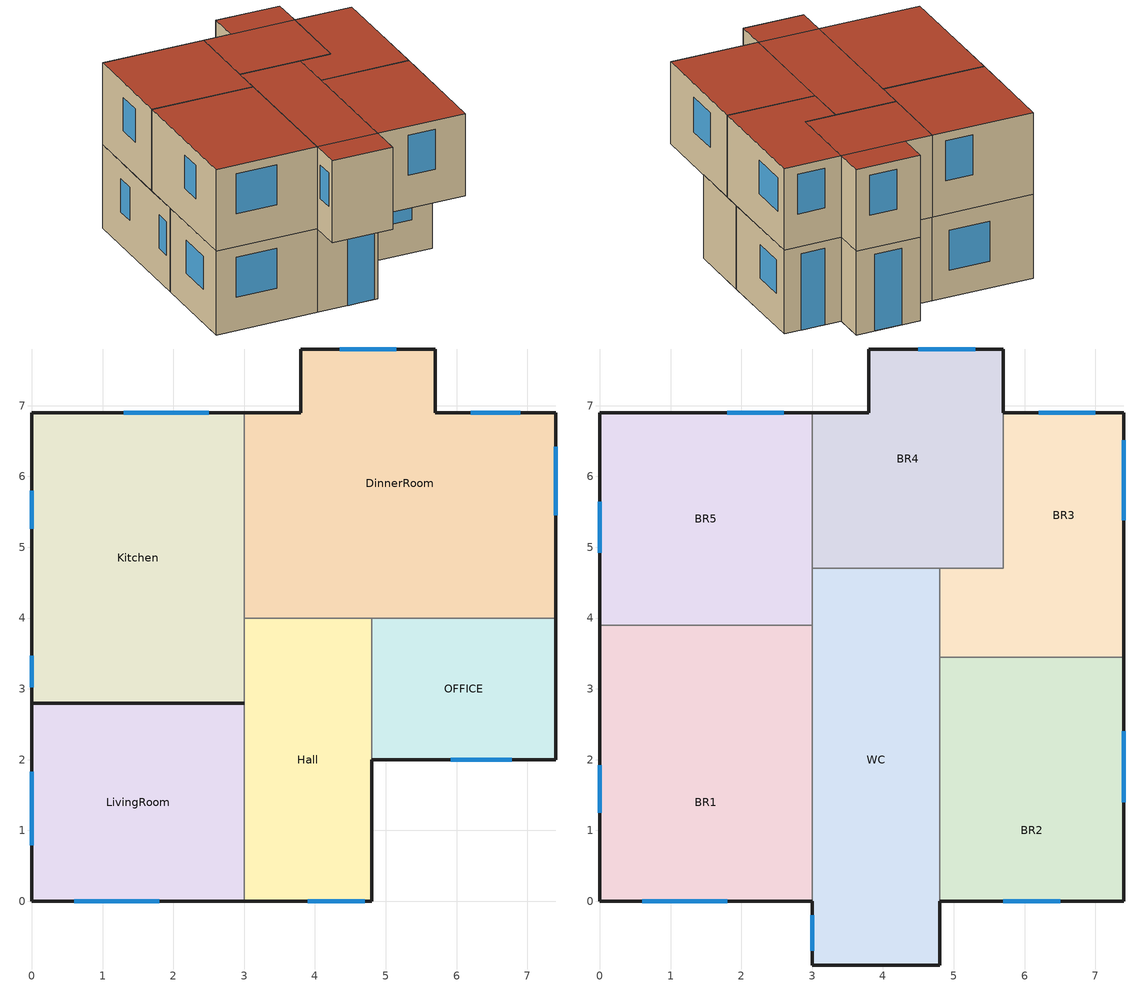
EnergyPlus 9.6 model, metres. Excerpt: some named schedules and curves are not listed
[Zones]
LivingRoom
 floor othersideconditionsmodel (Exterior Floor): 3,2.8 3,0 0,0 0,2.8 z0
 wall outside (Interior Wall): 3,2.8 0,2.8 0,0 z0:2.51
 wall outside (Exterior Wall): 0,0 3,0 z0:2.51
 wall to Hall (Interior Wall): 3,0 3,2.8 z0:2.51
 window (Exterior Window): 0.6,0 1.8,0 z1:2.2; 0,1.83 0,0.79 z1:2
Hall
 floor othersideconditionsmodel (Exterior Floor): 4.8,4 4.8,0 3,0 3,4 z0
 wall outside (Exterior Wall): 3,0 4.8,0 4.8,2 z0:2.51
 wall to DinnerRoom (Interior Wall): 4.8,4 3,4 z0:2.51
 wall to OFFICE (Interior Wall): 4.8,2 4.8,4 z0:2.51
 wall to Kitchen (Interior Wall): 3,4 3,2.8 z0:2.51
 window (Exterior Window): 3.9,0 4.7,0 z0:2.1
OFFICE
 floor othersideconditionsmodel (Exterior Floor): 7.4,4 7.4,2 4.8,2 4.8,4 z0
 wall outside (Exterior Wall): 4.8,2 7.4,2 7.4,4 z0:2.51
 wall to DinnerRoom (Interior Wall): 7.4,4 4.8,4 z0:2.51
 window (Exterior Window): 5.92,2 6.78,2 z1:2
Kitchen
 floor othersideconditionsmodel (Exterior Floor): 3,6.9 3,2.8 0,2.8 0,6.9 z0
 wall outside (Interior Wall): 0,2.8 3,2.8 z0:2.51
 wall outside (Exterior Wall): 3,6.9 0,6.9 0,2.8 z0:2.51
 wall to DinnerRoom (Interior Wall): 3,4 3,6.9 z0:2.51
 window (Exterior Window): 0,5.8 0,5.26 / 0,3.47 0,3.02 z1:2; 2.5,6.9 1.3,6.9 z0.8:2
DinnerRoom
 floor othersideconditionsmodel (Exterior Floor): 7.4,6.9 7.4,4 3,4 3,6.9 3.8,6.9 3.8,7.8 5.7,7.8 5.7,6.9 z0
 wall outside (Exterior Wall): 7.4,4 7.4,6.9 5.7,6.9 5.7,7.8 3.8,7.8 3.8,6.9 3,6.9 z0:2.51
 window (Exterior Window): 5.15,7.8 4.35,7.8 / 6.9,6.9 6.2,6.9 z0:2.3; 7.4,5.45 7.4,6.42 z1:2
BR4
 floor to DinnerRoom (Interior Floor): 5.7,7.8 5.7,4.7 3,4.7 3,6.9 3.8,6.9 3.8,7.8 z2.51
 wall outside (Exterior Wall): 5.7,6.9 5.7,7.8 3.8,7.8 3.8,6.9 3,6.9 z2.51:4.96
 wall to BR3 (Interior Wall): 4.8,4.7 5.7,4.7 5.7,6.9 z2.51:4.96
 wall to BR5 (Interior Wall): 3,6.9 3,4.7 z2.51:4.96
 wall to WC (Interior Wall): 3,4.7 4.8,4.7 z2.51:4.96
 window (Exterior Window): 5.3,7.8 4.5,7.8 z3.51:4.71
 roof outside (Exterior Roof): 3.8,7.8 3.8,6.9 5.7,6.9 5.7,7.8 z4.96; 3,6.9 3,4.7 5.7,4.7 5.7,6.9 z4.96
BR3
 floor to DinnerRoom (Interior Floor): 7.4,6.9 7.4,4 4.8,4 4.8,4.7 5.7,4.7 5.7,6.9 z2.51
 floor to OFFICE (Interior Floor): 7.4,4 7.4,3.45 4.8,3.45 4.8,4 z2.51
 wall outside (Exterior Wall): 7.4,3.45 7.4,6.9 5.7,6.9 z2.51:4.96
 wall to WC (Interior Wall): 4.8,4.7 4.8,3.45 z2.51:4.96
 wall to BR2 (Interior Wall): 4.8,3.45 7.4,3.45 z2.51:4.96
 window (Exterior Window): 7,6.9 6.2,6.9 z3.51:4.71; 7.4,5.38 7.4,6.51 z3.51:4.51
 roof outside (Exterior Roof): 5.7,6.9 5.7,4.7 4.8,4.7 4.8,3.45 7.4,3.45 7.4,6.9 z4.96
BR2
 floor outside (Exterior Floor 2): 7.4,2 7.4,0 4.8,0 4.8,2 z2.51
 floor to OFFICE (Interior Floor): 7.4,3.45 7.4,2 4.8,2 4.8,3.45 z2.51
 wall outside (Exterior Wall): 4.8,0 7.4,0 7.4,3.45 z2.51:4.96
 wall to WC (Interior Wall): 4.8,3.45 4.8,0 z2.51:4.96
 window (Exterior Window): 7.4,1.4 7.4,2.4 z3.51:4.55; 5.7,0 6.5,0 z3.51:4.71
 roof outside (Exterior Roof): 4.8,3.45 4.8,0 7.4,0 7.4,3.45 z4.96
WC
 floor outside (Interior Floor): 4.8,0 4.8,-0.9 3,-0.9 3,0 z2.51
 floor to DinnerRoom (Interior Floor): 4.8,4.7 4.8,4 3,4 3,4.7 z2.51
 floor to Hall (Interior Floor): 4.8,4 4.8,0 3,0 3,4 z2.51
 wall outside (Exterior Wall): 3,0 3,-0.9 4.8,-0.9 4.8,0 z2.51:4.96
 wall to BR1 (Interior Wall): 3,3.9 3,0 z2.51:4.96
 wall to BR5 (Interior Wall): 3,4.7 3,3.9 z2.51:4.96
 window (Exterior Window): 3,-0.2 3,-0.7 z3.51:4.51
 roof outside (Exterior Roof): 3,0 3,-0.9 4.8,-0.9 4.8,0 z4.96; 3,4.7 3,0 4.8,0 4.8,4.7 z4.96
BR1
 floor to LivingRoom (Interior Floor): 3,2.8 3,0 0,0 0,2.8 z2.51
 floor to Kitchen (Interior Floor): 3,3.9 3,2.8 0,2.8 0,3.9 z2.51
 wall outside (Exterior Wall): 0,3.9 0,0 3,0 z2.51:4.96
 wall to BR5 (Interior Wall): 3,3.9 0,3.9 z2.51:4.96
 window (Exterior Window): 0.6,0 1.8,0 z3.51:4.71; 0,1.92 0,1.25 z3.51:4.51
 roof outside (Exterior Roof): 0,3.9 0,0 3,0 3,3.9 z4.96
BR5
 floor to Kitchen (Interior Floor): 3,6.9 3,3.9 0,3.9 0,6.9 z2.51
 wall outside (Exterior Wall): 3,6.9 0,6.9 0,3.9 z2.51:4.96
 window (Exterior Window): 0,5.64 0,4.92 z3.51:4.51; 2.6,6.9 1.8,6.9 z3.51:4.71
 roof outside (Exterior Roof): 0,6.9 0,3.9 3,3.9 3,6.9 z4.96
[Building]
Untitled: North Axis=0; Terrain=City; Loads Convergence Tolerance Value=0.04; Temperature Convergence Tolerance Value=0.4; Solar Distribution=MinimalShadowing; Maximum Number of Warmup Days=25; Minimum Number of Warmup Days=7
[Site:Location]
CHICAGO_IL_USA TMY2-94846: Latitude=41.78; Longitude=-87.75; Time Zone=-6; Elevation=190
[SIZINGPERIOD:WEATHERFILEDAYS]
SummerSizing: Begin Month=6; Begin Day of Month=1; End Month=7; End Day of Month=31; Day of Week for Start Day=Sunday; Use Weather File Daylight Saving Period=Yes; Use Weather File Rain and Snow Indicators=Yes
[Site:GroundTemperature:Undisturbed:FiniteDifference]
TempSoil: 2.1, 1800, 1670, 30, 50, 0.4
[Site:GroundDomain:Slab]
Slab: 3, 1, 0.6, 2.1, 1800, 1670, 30, 50, Site:GroundTemperature:Undisturbed:FiniteDifference, TempSoil, 0.4, GroundCoupledSurfaceCondition, InGrade, Soil, No, Full, No, Hourly, 1.6, 6
[Material] Roughness=MediumRough
Name | Thickness | Conductivity | Density | Specific Heat | Thermal Absorptance | Solar Absorptance | Visible Absorptance
Soil | 0.3 | 2.1 | 1800 | 1670 | 0.9 | 0.7 | 0.7
Betun fieltro 3mm | 0.003 | 0.23 | 1100 | 1000 | 0.95 | 0.6 | 0.6
Bloques Tierra | 0.15 | 1.1 | 1885 | 1000 | 0.95 | 0.6 | 0.6
Bovedillas ceramicas 14cm | 0.14 | 0.443 | 1170 | 1000 | 0.95 | 0.6 | 0.6
Enlucido de yeso 1cm | 0.01 | 0.57 | 1150 | 1000 | 0.95 | 0.6 | 0.6
EPS 3.05cm | 0.0305 | 0.038 | 30 | 1000 | 0.95 | 0.6 | 0.6
EPS 3cm | 0.03 | 0.038 | 30 | 1000 | 0.95 | 0.6 | 0.6
EPS 5.12cm | 0.0512 | 0.038 | 30 | 1000 | 0.95 | 0.6 | 0.6
EPS 5.91cm | 0.0591 | 0.038 | 30 | 1000 | 0.95 | 0.6 | 0.6
Forjado aligerado | 0.25 | 1.02 | 1180 | 1000 | 0.95 | 0.6 | 0.6
Hormigon Armado 2cm | 0.02 | 2.3 | 2400 | 1000 | 0.95 | 0.6 | 0.6
Hormigon en masa | 0.02 | 1.65 | 2150 | 1000 | 0.95 | 0.6 | 0.6
Ladrillo Machon 7cm | 0.07 | 0.444 | 780 | 1000 | 0.95 | 0.6 | 0.6
LM metrico | 0.115 | 0.991 | 2170 | 1000 | 0.95 | 0.6 | 0.6
Mortero 1cm | 0.01 | 0.41 | 900 | 1000 | 0.95 | 0.6 | 0.6
Mortero de Cemento 2cm | 0.02 | 0.55 | 1125 | 1000 | 0.95 | 0.6 | 0.6
MW 7.08cm | 0.0708 | 0.041 | 40 | 1000 | 0.95 | 0.6 | 0.6
Pavimento ceramico 1cm | 0.02 | 1.3 | 2300 | 840 | 0.95 | 0.6 | 0.6
Tabique de LH sencilo | 0.04 | 0.445 | 1000 | 1000 | 0.95 | 0.6 | 0.6
[WindowMaterial:SimpleGlazingSystem]
Window A y B: UFactor=5.7; Solar Heat Gain Coefficient=0.86
[WindowMaterial:Shade] Infrared Hemispherical Emissivity=0.9; Infrared Transmittance=0; Thickness=0.002; Conductivity=0.1; Shade to Glass Distance=0.05; Top Opening Multiplier=0; Bottom Opening Multiplier=0; LeftSide Opening Multiplier=0; RightSide Opening Multiplier=0; Airflow Permeability=0
Name | Solar Transmittance | Solar Reflectance | Visible Transmittance | Visible Reflectance
MIN_A&B_South | 0.5854 | 0.2146 | 0.5854 | 0.2146
MIN_A&B_Others | 0.5528 | 0.2472 | 0.5528 | 0.2472
[Construction]
Exterior Floor: Bloques Tierra, Hormigon Armado 2cm, EPS 5.91cm, Mortero de Cemento 2cm, Pavimento ceramico 1cm
Interior Floor: Enlucido de yeso 1cm, Bovedillas ceramicas 14cm, EPS 3cm, Hormigon Armado 2cm, Pavimento ceramico 1cm
Exterior Wall: Mortero 1cm, LM metrico, EPS 3.05cm, Tabique de LH sencilo, Enlucido de yeso 1cm
Interior Wall: Enlucido de yeso 1cm, Ladrillo Machon 7cm, Enlucido de yeso 1cm
Exterior Window: Window A y B
Exterior Floor 2: Mortero 1cm, Bovedillas ceramicas 14cm, EPS 5.12cm, Hormigon Armado 2cm, Pavimento ceramico 1cm
Exterior Roof: Pavimento ceramico 1cm, Mortero 1cm, MW 7.08cm, Betun fieltro 3mm, Mortero 1cm, Hormigon en masa, Forjado aligerado, Enlucido de yeso 1cm
[Zone] Multiplier=1
LivingRoom; Hall; OFFICE; Kitchen; DinnerRoom; BR4; BR3; BR2; WC; BR1; BR5
[WindowShadingControl] Shading Type=ExteriorShade; Shading Control Type=OnIfScheduleAllows; Shading Control Is Scheduled=Yes; Glare Control Is Active=No; Type of Slat Angle Control for Blinds=FixedSlatAngle; Multiple Surface Control Type=Sequential
Name | Zone | Schedule | Shading Device Material | Fenestration Surface 1 | Fenestration Surface 2
SC BR4 | BR4 | Always Off | MIN_A&B_South | N_W_BR4
SC DR | DinnerRoom | Shading Availability Schedule | MIN_A&B_Others | O_W_DR
SC WC | WC | Shading Availability Schedule | MIN_A&B_Others | O_W_WC
SC LR1 | LivingRoom | Shading Availability Schedule | MIN_A&B_South | S_W1_LR
SC LR2 | LivingRoom | Shading Availability Schedule | MIN_A&B_Others | O_W2_LR
SC Office | OFFICE | Shading Availability Schedule | MIN_A&B_South | S_W_Office
SC Kitchen1 | Kitchen | Shading Availability Schedule | MIN_A&B_Others | O_W1_K | O_W2_K
SC Kitchen2 | Kitchen | Always Off | MIN_A&B_Others | N_W3_K
SC BR5_1 | BR5 | Shading Availability Schedule | MIN_A&B_Others | O_W1_BR5
SC BR5_2 | BR5 | Always Off | MIN_A&B_South | N_W2_BR5
SC BR3_1 | BR3 | Always Off | MIN_A&B_South | N_W1_BR3
SC BR3_2 | BR3 | Shading Availability Schedule | MIN_A&B_Others | O_W2_BR3
SC BR2_1 | BR2 | Shading Availability Schedule | MIN_A&B_Others | O_W1_BR2
SC BR2_2 | BR2 | Shading Availability Schedule | MIN_A&B_South | S_W2_BR2
SC BR1_1 | BR1 | Shading Availability Schedule | MIN_A&B_South | S_W1_BR1
SC BR1_2 | BR1 | Shading Availability Schedule | MIN_A&B_Others | O_W2_BR1
[SurfaceProperty:OtherSideConditionsModel]
GroundCoupledSurfaceCondition: Type of Modeling=GroundCoupledSurface
[DESIGNSPECIFICATION:OUTDOORAIR] Outdoor Air Method=Flow/Person; Outdoor Air Flow per Person=0.00944; Outdoor Air Flow per Zone Floor Area=0; Outdoor Air Flow per Zone=0; Outdoor Air Flow Air Changes per Hour=0; Outdoor Air Schedule=On 24/7
BR1 Design Specification Outdoor Air Object; OFFICE Design Specification Outdoor Air Object; BR2 Design Specification Outdoor Air Object; BR3 Design Specification Outdoor Air Object; BR4 Design Specification Outdoor Air Object; DinnerRoom Design Specification Outdoor Air Object; LivingRoom Design Specification Outdoor Air Object; BR5 Design Specification Outdoor Air Object
[DESIGNSPECIFICATION:ZONEAIRDISTRIBUTION] Zone Air Distribution Effectiveness in Cooling Mode=1; Zone Air Distribution Effectiveness in Heating Mode=1; Zone Secondary Recirculation Fraction=0; Minimum Zone Ventilation Efficiency=0
BR1 Design Specification Zone Air Distribution Object; OFFICE Design Specification Zone Air Distribution Object; BR2 Design Specification Zone Air Distribution Object; BR3 Design Specification Zone Air Distribution Object; BR4 Design Specification Zone Air Distribution Object; DinnerRoom Design Specification Zone Air Distribution Object; LivingRoom Design Specification Zone Air Distribution Object; BR5 Design Specification Zone Air Distribution Object
[SIZING:ZONE] Zone Cooling Design Supply Air Temperature Input Method=TemperatureDifference; Zone Cooling Design Supply Air Temperature=14; Zone Cooling Design Supply Air Temperature Difference=5; Zone Heating Design Supply Air Temperature Input Method=TemperatureDifference; Zone Heating Design Supply Air Temperature=50; Zone Heating Design Supply Air Temperature Difference=5; Zone Cooling Design Supply Air Humidity Ratio=0.009; Zone Heating Design Supply Air Humidity Ratio=0.004; Zone Heating Sizing Factor=1.25; Zone Cooling Sizing Factor=1.15; Cooling Design Air Flow Method=DesignDay; Cooling Design Air Flow Rate=0; Cooling Minimum Air Flow per Zone Floor Area=0.00076; Cooling Minimum Air Flow=0; Cooling Minimum Air Flow Fraction=0; Heating Design Air Flow Method=DesignDay; Heating Design Air Flow Rate=0; Heating Maximum Air Flow per Zone Floor Area=0.00203; Heating Maximum Air Flow=0.14158; Heating Maximum Air Flow Fraction=0.3; Account for Dedicated Outdoor Air System=Yes; Dedicated Outdoor Air System Control Strategy=NeutralSupplyAir; Dedicated Outdoor Air Low Setpoint Temperature for Design=autosize; Dedicated Outdoor Air High Setpoint Temperature for Design=autosize
Name | Design Specification Outdoor Air Object | Design Specification Zone Air Distribution Object
BR1 | BR1 Design Specification Outdoor Air Object | BR1 Design Specification Zone Air Distribution Object
OFFICE | OFFICE Design Specification Outdoor Air Object | OFFICE Design Specification Zone Air Distribution Object
BR2 | BR2 Design Specification Outdoor Air Object | BR2 Design Specification Zone Air Distribution Object
BR3 | BR3 Design Specification Outdoor Air Object | BR3 Design Specification Zone Air Distribution Object
BR4 | BR4 Design Specification Outdoor Air Object | BR4 Design Specification Zone Air Distribution Object
DinnerRoom | DinnerRoom Design Specification Outdoor Air Object | DinnerRoom Design Specification Zone Air Distribution Object
LivingRoom | LivingRoom Design Specification Outdoor Air Object | LivingRoom Design Specification Zone Air Distribution Object
BR5 | BR5 Design Specification Outdoor Air Object | BR5 Design Specification Zone Air Distribution Object
[ZONECONTROL:THERMOSTAT] Control Type Schedule=Control type schedule: Always 4; Temperature Difference Between Cutout And Setpoint=0
Name | Zone or ZoneList | Control 1
BR1 Thermostat | BR1 | BR1 Dual SP
OFFICE Thermostat | OFFICE | OFFICE Dual SP
BR2 Thermostat | BR2 | BR2 Dual SP
BR3 Thermostat | BR3 | BR3 Dual SP
BR4 Thermostat | BR4 | BR4 Dual SP
DinnerRoom Thermostat | DinnerRoom | DinnerRoom Dual SP
LivingRoom Thermostat | LivingRoom | LivingRoom Dual SP
BR5 Thermostat | BR5 | BR5 Dual SP
[ZONECONTROL:THERMOSTAT:OPERATIVETEMPERATURE] Radiative Fraction Input Mode=Scheduled; Radiative Fraction Schedule=TypOperativeTempControlSch; Adaptive Comfort Model Type=None
Name | Thermostat
 | BR1 Thermostat
 | OFFICE Thermostat
 | BR2 Thermostat
 | BR3 Thermostat
 | BR4 Thermostat
 | DinnerRoom Thermostat
 | LivingRoom Thermostat
 | BR5 Thermostat
[THERMOSTATSETPOINT:DUALSETPOINT]
Name | Heating Setpoint Temperature Schedule | Cooling Setpoint Temperature Schedule
LivingRoom Dual SP | AHST_Sch_LivingRoom_People | ACST_Sch_LivingRoom_People
OFFICE Dual SP | AHST_Sch_OFFICE_People | ACST_Sch_OFFICE_People
BR5 Dual SP | AHST_Sch_BR5_People | ACST_Sch_BR5_People
DinnerRoom Dual SP | AHST_Sch_DinnerRoom_People | ACST_Sch_DinnerRoom_People
BR4 Dual SP | AHST_Sch_BR4_People | ACST_Sch_BR4_People
BR3 Dual SP | AHST_Sch_BR3_People | ACST_Sch_BR3_People
BR2 Dual SP | AHST_Sch_BR2_People | ACST_Sch_BR2_People
BR1 Dual SP | AHST_Sch_BR1_People | ACST_Sch_BR1_People
[ZoneHVAC:IdealLoadsAirSystem] Availability Schedule=Always On; Maximum Heating Supply Air Temperature=26.5; Minimum Cooling Supply Air Temperature=19.5; Maximum Heating Supply Air Humidity Ratio=0.0156; Minimum Cooling Supply Air Humidity Ratio=0.0077; Heating Limit=NoLimit; Cooling Limit=NoLimit; Heating Availability Schedule=On; Cooling Availability Schedule=On; Dehumidification Control Type=ConstantSensibleHeatRatio; Cooling Sensible Heat Ratio=0.7; Humidification Control Type=None; Demand Controlled Ventilation Type=None; Outdoor Air Economizer Type=NoEconomizer; Heat Recovery Type=None; Sensible Heat Recovery Effectiveness=0.7; Latent Heat Recovery Effectiveness=0.65
LivingRoom Ideal Loads Air System; Hall Ideal Loads Air System; OFFICE Ideal Loads Air System; Kitchen Ideal Loads Air System; DinnerRoom Ideal Loads Air System; BR1 Ideal Loads Air System; BR2 Ideal Loads Air System; BR3 Ideal Loads Air System; BR4 Ideal Loads Air System; BR5 Ideal Loads Air System; WC Ideal Loads Air System
[ZONEHVAC:TERMINALUNIT:VARIABLEREFRIGERANTFLOW] Terminal Unit Availability Schedule=On 24/7; Cooling Supply Air Flow Rate=autosize; No Cooling Supply Air Flow Rate=autosize; Heating Supply Air Flow Rate=autosize; No Heating Supply Air Flow Rate=autosize; Cooling Outdoor Air Flow Rate=0; Heating Outdoor Air Flow Rate=0; No Load Outdoor Air Flow Rate=0; Supply Air Fan Operating Mode Schedule=On 24/7; Supply Air Fan Placement=DrawThrough; Zone Terminal Unit On Parasitic Electric Energy Use=30; Zone Terminal Unit Off Parasitic Electric Energy Use=20; Maximum Supply Air Temperature from Supplemental Heater=autosize; Maximum Outdoor DryBulb Temperature for Supplemental Heater Operation=21
Name | Supply Air Fan Object | Cooling Coil Object | Heating Coil Object
BR1 VRF Indoor Unit | BR1 VRF Indoor Unit Supply Fan | BR1 VRF Indoor Unit DX Cooling Coil | BR1 VRF Indoor Unit DX Heating Coil
OFFICE VRF Indoor Unit | OFFICE VRF Indoor Unit Supply Fan | OFFICE VRF Indoor Unit DX Cooling Coil | OFFICE VRF Indoor Unit DX Heating Coil
BR2 VRF Indoor Unit | BR2 VRF Indoor Unit Supply Fan | BR2 VRF Indoor Unit DX Cooling Coil | BR2 VRF Indoor Unit DX Heating Coil
BR3 VRF Indoor Unit | BR3 VRF Indoor Unit Supply Fan | BR3 VRF Indoor Unit DX Cooling Coil | BR3 VRF Indoor Unit DX Heating Coil
BR4 VRF Indoor Unit | BR4 VRF Indoor Unit Supply Fan | BR4 VRF Indoor Unit DX Cooling Coil | BR4 VRF Indoor Unit DX Heating Coil
DinnerRoom VRF Indoor Unit | DinnerRoom VRF Indoor Unit Supply Fan | DinnerRoom VRF Indoor Unit DX Cooling Coil | DinnerRoom VRF Indoor Unit DX Heating Coil
LivingRoom VRF Indoor Unit | LivingRoom VRF Indoor Unit Supply Fan | LivingRoom VRF Indoor Unit DX Cooling Coil | LivingRoom VRF Indoor Unit DX Heating Coil
BR5 VRF Indoor Unit | BR5 VRF Indoor Unit Supply Fan | BR5 VRF Indoor Unit DX Cooling Coil | BR5 VRF Indoor Unit DX Heating Coil
[Zone equipment]
BR1: BR1 VRF Indoor Unit
OFFICE: OFFICE VRF Indoor Unit
BR2: BR2 VRF Indoor Unit
BR3: BR3 VRF Indoor Unit
BR4: BR4 VRF Indoor Unit
DinnerRoom: DinnerRoom VRF Indoor Unit
LivingRoom: LivingRoom VRF Indoor Unit
BR5: BR5 VRF Indoor Unit
[FAN:CONSTANTVOLUME] Availability Schedule=On 24/7; Fan Total Efficiency=0.7; Pressure Rise=100; Maximum Flow Rate=autosize; Motor Efficiency=0.9; Motor In Airstream Fraction=1; EndUse Subcategory=General
BR1 VRF Indoor Unit Supply Fan; OFFICE VRF Indoor Unit Supply Fan; BR2 VRF Indoor Unit Supply Fan; BR3 VRF Indoor Unit Supply Fan; BR4 VRF Indoor Unit Supply Fan; DinnerRoom VRF Indoor Unit Supply Fan; LivingRoom VRF Indoor Unit Supply Fan; BR5 VRF Indoor Unit Supply Fan
[COIL:COOLING:DX:VARIABLEREFRIGERANTFLOW] Availability Schedule=On 24/7; Gross Rated Total Cooling Capacity=autosize; Gross Rated Sensible Heat Ratio=autosize; Rated Air Flow Rate=autosize; Cooling Capacity Ratio Modifier Function of Temperature Curve=VRFTUCoolCapFT; Cooling Capacity Modifier Curve Function of Flow Fraction=VRFACCoolCapFFF
BR1 VRF Indoor Unit DX Cooling Coil; OFFICE VRF Indoor Unit DX Cooling Coil; BR2 VRF Indoor Unit DX Cooling Coil; BR3 VRF Indoor Unit DX Cooling Coil; BR4 VRF Indoor Unit DX Cooling Coil; DinnerRoom VRF Indoor Unit DX Cooling Coil; LivingRoom VRF Indoor Unit DX Cooling Coil; BR5 VRF Indoor Unit DX Cooling Coil
[COIL:HEATING:DX:VARIABLEREFRIGERANTFLOW] Availability Schedule=On 24/7; Gross Rated Heating Capacity=autosize; Rated Air Flow Rate=autosize; Heating Capacity Ratio Modifier Function of Temperature Curve=VRFTUHeatCapFT; Heating Capacity Modifier Function of Flow Fraction Curve=VRFACCoolCapFFF
BR1 VRF Indoor Unit DX Heating Coil; OFFICE VRF Indoor Unit DX Heating Coil; BR2 VRF Indoor Unit DX Heating Coil; BR3 VRF Indoor Unit DX Heating Coil; BR4 VRF Indoor Unit DX Heating Coil; DinnerRoom VRF Indoor Unit DX Heating Coil; LivingRoom VRF Indoor Unit DX Heating Coil; BR5 VRF Indoor Unit DX Heating Coil
[AIRCONDITIONER:VARIABLEREFRIGERANTFLOW] Availability Schedule=On 24/7; Gross Rated Total Cooling Capacity=autosize; Gross Rated Cooling COP=2; Minimum Condenser Inlet Node Temperature in Cooling Mode=-20; Maximum Condenser Inlet Node Temperature in Cooling Mode=80; Cooling Capacity Ratio Modifier Function of Low Temperature Curve=VRFCoolCapFT; Cooling Capacity Ratio Boundary Curve=VRFCoolCapFTBoundary; Cooling Capacity Ratio Modifier Function of High Temperature Curve=VRFCoolCapFTHi; Cooling Energy Input Ratio Modifier Function of Low Temperature Curve=VRFCoolEIRFT; Cooling Energy Input Ratio Boundary Curve=VRFCoolEIRFTBoundary; Cooling Energy Input Ratio Modifier Function of High Temperature Curve=VRFCoolEIRFTHi; Cooling Energy Input Ratio Modifier Function of Low PartLoad Ratio Curve=CoolingEIRLowPLR; Cooling Energy Input Ratio Modifier Function of High PartLoad Ratio Curve=CoolingEIRHiPLR; Cooling Combination Ratio Correction Factor Curve=CoolingCombRatio; Cooling PartLoad Fraction Correlation Curve=VRFCPLFFPLR; Gross Rated Heating Capacity=autosize; Rated Heating Capacity Sizing Ratio=1; Gross Rated Heating COP=2.1; Minimum Condenser Inlet Node Temperature in Heating Mode=-20; Maximum Condenser Inlet Node Temperature in Heating Mode=80; Heating Capacity Ratio Modifier Function of Low Temperature Curve=VRFHeatCapFT; Heating Capacity Ratio Boundary Curve=VRFHeatCapFTBoundary; Heating Capacity Ratio Modifier Function of High Temperature Curve=VRFHeatCapFTHi; Heating Energy Input Ratio Modifier Function of Low Temperature Curve=VRFHeatEIRFT; Heating Energy Input Ratio Boundary Curve=VRFHeatEIRFTBoundary; Heating Energy Input Ratio Modifier Function of High Temperature Curve=VRFHeatEIRFTHi; Heating Performance Curve Outdoor Temperature Type=WetBulbTemperature; Heating Energy Input Ratio Modifier Function of Low PartLoad Ratio Curve=HeatingEIRLowPLR; Heating Energy Input Ratio Modifier Function of High PartLoad Ratio Curve=HeatingEIRHiPLR; Heating Combination Ratio Correction Factor Curve=HeatingCombRatio; Heating PartLoad Fraction Correlation Curve=VRFCPLFFPLR; Minimum Heat Pump PartLoad Ratio=0.2; Master Thermostat Priority Control Type=LoadPriority; Heat Pump Waste Heat Recovery=Yes; Equivalent Piping Length used for Piping Correction Factor in Cooling Mode=50; Vertical Height used for Piping Correction Factor=15; Piping Correction Factor for Length in Cooling Mode Curve=CoolingLengthCorrectionFactor; Piping Correction Factor for Height in Cooling Mode Coefficient=0; Equivalent Piping Length used for Piping Correction Factor in Heating Mode=50; Piping Correction Factor for Length in Heating Mode Curve=VRF Piping Correction Factor for Length in Heating Mode; Piping Correction Factor for Height in Heating Mode Coefficient=0; Crankcase Heater Power per Compressor=15; Number of Compressors=2; Ratio of Compressor Size to Total Compressor Capacity=0.5; Maximum Outdoor DryBulb Temperature for Crankcase Heater=5; Defrost Strategy=Resistive; Defrost Control=Timed; Defrost Time Period Fraction=0; Resistive Defrost Heater Capacity=autosize; Maximum Outdoor Drybulb Temperature for Defrost Operation=5; Condenser Type=AirCooled; Water Condenser Volume Flow Rate=autosize; Evaporative Condenser Effectiveness=0.9; Evaporative Condenser Air Flow Rate=autosize; Evaporative Condenser Pump Rated Power Consumption=autosize; Basin Heater Capacity=0; Basin Heater Setpoint Temperature=2; Basin Heater Operating Schedule=On 24/7; Fuel Type=Electricity; Minimum Condenser Inlet Node Temperature in Heat Recovery Mode=-5.99; Maximum Condenser Inlet Node Temperature in Heat Recovery Mode=80; Heat Recovery Cooling Capacity Modifier Curve=VRF Heat Recovery Cooling Capacity Modifier; Initial Heat Recovery Cooling Capacity Fraction=0.5; Heat Recovery Cooling Capacity Time Constant=0.15; Heat Recovery Cooling Energy Modifier Curve=VRF Heat Recovery Cooling Energy Modifier; Initial Heat Recovery Cooling Energy Fraction=1; Heat Recovery Cooling Energy Time Constant=0; Heat Recovery Heating Capacity Modifier Curve=VRF Heat Recovery Heating Capacity Modifier; Initial Heat Recovery Heating Capacity Fraction=1; Heat Recovery Heating Capacity Time Constant=0.15; Heat Recovery Heating Energy Modifier Curve=VRF Heat Recovery Heating Energy Modifier; Initial Heat Recovery Heating Energy Fraction=1; Heat Recovery Heating Energy Time Constant=0
Name | Heat Pump | Zone Terminal Unit List
 | VRF Outdoor Unit_BR1 | VRF Outdoor Unit_BR1 Zone List
 | VRF Outdoor Unit_OFFICE | VRF Outdoor Unit_OFFICE Zone List
 | VRF Outdoor Unit_BR2 | VRF Outdoor Unit_BR2 Zone List
 | VRF Outdoor Unit_BR3 | VRF Outdoor Unit_BR3 Zone List
 | VRF Outdoor Unit_BR4 | VRF Outdoor Unit_BR4 Zone List
 | VRF Outdoor Unit_DinnerRoom | VRF Outdoor Unit_DinnerRoom Zone List
 | VRF Outdoor Unit_LivingRoom | VRF Outdoor Unit_LivingRoom Zone List
 | VRF Outdoor Unit_BR5 | VRF Outdoor Unit_BR5 Zone List
[ZONETERMINALUNITLIST]
Name | Zone Terminal Unit Name 1
VRF Outdoor Unit_BR1 Zone List | BR1 VRF Indoor Unit
VRF Outdoor Unit_OFFICE Zone List | OFFICE VRF Indoor Unit
VRF Outdoor Unit_BR2 Zone List | BR2 VRF Indoor Unit
VRF Outdoor Unit_BR3 Zone List | BR3 VRF Indoor Unit
VRF Outdoor Unit_BR4 Zone List | BR4 VRF Indoor Unit
VRF Outdoor Unit_DinnerRoom Zone List | DinnerRoom VRF Indoor Unit
VRF Outdoor Unit_LivingRoom Zone List | LivingRoom VRF Indoor Unit
VRF Outdoor Unit_BR5 Zone List | BR5 VRF Indoor Unit
[ENERGYMANAGEMENTSYSTEM:SENSOR]
Name | OutputVariable or OutputMeter Index Key | OutputVariable or OutputMeter
RMOT | LivingRoom People | Zone Thermal Comfort CEN 15251 Adaptive Model Running Average Outdoor Air Temperature
PMOT | LivingRoom People | Zone Thermal Comfort ASHRAE 55 Adaptive Model Running Average Outdoor Air Temperature
Occ_count_LivingRoom_People | LivingRoom People | People Occupant Count
Occ_count_OFFICE_People | OFFICE People | People Occupant Count
Occ_count_BR5_People | BR5 People | People Occupant Count
Occ_count_DinnerRoom_People | DinnerRoom People | People Occupant Count
Occ_count_BR4_People | BR4 People | People Occupant Count
Occ_count_BR3_People | BR3 People | People Occupant Count
Occ_count_BR2_People | BR2 People | People Occupant Count
Occ_count_BR1_People | BR1 People | People Occupant Count
LivingRoom_People_OpT | LivingRoom | Zone Operative Temperature
LivingRoom_People_WindSpeed | LivingRoom | Zone Outdoor Air Wind Speed
LivingRoom_People_OutT | LivingRoom | Zone Outdoor Air Drybulb Temperature
OFFICE_People_OpT | OFFICE | Zone Operative Temperature
OFFICE_People_WindSpeed | OFFICE | Zone Outdoor Air Wind Speed
OFFICE_People_OutT | OFFICE | Zone Outdoor Air Drybulb Temperature
BR5_People_OpT | BR5 | Zone Operative Temperature
BR5_People_WindSpeed | BR5 | Zone Outdoor Air Wind Speed
BR5_People_OutT | BR5 | Zone Outdoor Air Drybulb Temperature
DinnerRoom_People_OpT | DinnerRoom | Zone Operative Temperature
DinnerRoom_People_WindSpeed | DinnerRoom | Zone Outdoor Air Wind Speed
DinnerRoom_People_OutT | DinnerRoom | Zone Outdoor Air Drybulb Temperature
BR4_People_OpT | BR4 | Zone Operative Temperature
BR4_People_WindSpeed | BR4 | Zone Outdoor Air Wind Speed
BR4_People_OutT | BR4 | Zone Outdoor Air Drybulb Temperature
BR3_People_OpT | BR3 | Zone Operative Temperature
BR3_People_WindSpeed | BR3 | Zone Outdoor Air Wind Speed
BR3_People_OutT | BR3 | Zone Outdoor Air Drybulb Temperature
BR2_People_OpT | BR2 | Zone Operative Temperature
BR2_People_WindSpeed | BR2 | Zone Outdoor Air Wind Speed
BR2_People_OutT | BR2 | Zone Outdoor Air Drybulb Temperature
BR1_People_OpT | BR1 | Zone Operative Temperature
BR1_People_WindSpeed | BR1 | Zone Outdoor Air Wind Speed
BR1_People_OutT | BR1 | Zone Outdoor Air Drybulb Temperature
OutT | Environment | Site Outdoor Air Drybulb Temperature
LivingRoom_People_CoolCoil | LivingRoom VRF Indoor Unit DX Cooling Coil | Cooling Coil Total Cooling Rate
LivingRoom_People_HeatCoil | LivingRoom VRF Indoor Unit DX Heating Coil | Heating Coil Heating Rate
OFFICE_People_CoolCoil | OFFICE VRF Indoor Unit DX Cooling Coil | Cooling Coil Total Cooling Rate
OFFICE_People_HeatCoil | OFFICE VRF Indoor Unit DX Heating Coil | Heating Coil Heating Rate
BR5_People_CoolCoil | BR5 VRF Indoor Unit DX Cooling Coil | Cooling Coil Total Cooling Rate
BR5_People_HeatCoil | BR5 VRF Indoor Unit DX Heating Coil | Heating Coil Heating Rate
DinnerRoom_People_CoolCoil | DinnerRoom VRF Indoor Unit DX Cooling Coil | Cooling Coil Total Cooling Rate
DinnerRoom_People_HeatCoil | DinnerRoom VRF Indoor Unit DX Heating Coil | Heating Coil Heating Rate
BR4_People_CoolCoil | BR4 VRF Indoor Unit DX Cooling Coil | Cooling Coil Total Cooling Rate
BR4_People_HeatCoil | BR4 VRF Indoor Unit DX Heating Coil | Heating Coil Heating Rate
BR3_People_CoolCoil | BR3 VRF Indoor Unit DX Cooling Coil | Cooling Coil Total Cooling Rate
BR3_People_HeatCoil | BR3 VRF Indoor Unit DX Heating Coil | Heating Coil Heating Rate
BR2_People_CoolCoil | BR2 VRF Indoor Unit DX Cooling Coil | Cooling Coil Total Cooling Rate
BR2_People_HeatCoil | BR2 VRF Indoor Unit DX Heating Coil | Heating Coil Heating Rate
BR1_People_CoolCoil | BR1 VRF Indoor Unit DX Cooling Coil | Cooling Coil Total Cooling Rate
BR1_People_HeatCoil | BR1 VRF Indoor Unit DX Heating Coil | Heating Coil Heating Rate
[ENERGYMANAGEMENTSYSTEM:ACTUATOR] Actuated Component Type=Schedule:Compact; Actuated Component Control Type=Schedule Value
Name | Actuated Component Unique
AHST_Act_LivingRoom_People | AHST_Sch_LivingRoom_People
ACST_Act_LivingRoom_People | ACST_Sch_LivingRoom_People
AHST_Act_OFFICE_People | AHST_Sch_OFFICE_People
ACST_Act_OFFICE_People | ACST_Sch_OFFICE_People
AHST_Act_BR5_People | AHST_Sch_BR5_People
ACST_Act_BR5_People | ACST_Sch_BR5_People
AHST_Act_DinnerRoom_People | AHST_Sch_DinnerRoom_People
ACST_Act_DinnerRoom_People | ACST_Sch_DinnerRoom_People
AHST_Act_BR4_People | AHST_Sch_BR4_People
ACST_Act_BR4_People | ACST_Sch_BR4_People
AHST_Act_BR3_People | AHST_Sch_BR3_People
ACST_Act_BR3_People | ACST_Sch_BR3_People
AHST_Act_BR2_People | AHST_Sch_BR2_People
ACST_Act_BR2_People | ACST_Sch_BR2_People
AHST_Act_BR1_People | AHST_Sch_BR1_People
ACST_Act_BR1_People | ACST_Sch_BR1_People
[ENERGYMANAGEMENTSYSTEM:PROGRAMCALLINGMANAGER]
SetComfTemp: BeginTimestepBeforePredictor; SetComfTemp
CountHours_LivingRoom_People: BeginTimestepBeforePredictor; CountHours_LivingRoom_People
CountHours_OFFICE_People: BeginTimestepBeforePredictor; CountHours_OFFICE_People
CountHours_BR5_People: BeginTimestepBeforePredictor; CountHours_BR5_People
CountHours_DinnerRoom_People: BeginTimestepBeforePredictor; CountHours_DinnerRoom_People
CountHours_BR4_People: BeginTimestepBeforePredictor; CountHours_BR4_People
CountHours_BR3_People: BeginTimestepBeforePredictor; CountHours_BR3_People
CountHours_BR2_People: BeginTimestepBeforePredictor; CountHours_BR2_People
CountHours_BR1_People: BeginTimestepBeforePredictor; CountHours_BR1_People
SetAppLimits: BeginTimestepBeforePredictor; SetAppLimits
ApplyCAT: BeginTimestepBeforePredictor; ApplyCAT
SetAST: BeginTimestepBeforePredictor; SetAST
SetASTnoTol: BeginTimestepBeforePredictor; SetASTnoTol
CountHoursNoApp_LivingRoom_People: BeginTimestepBeforePredictor; CountHoursNoApp_LivingRoom_People
SetGeoVarLivingRoom_People: BeginTimestepBeforePredictor; SetGeoVarLivingRoom_People
CountHoursNoApp_OFFICE_People: BeginTimestepBeforePredictor; CountHoursNoApp_OFFICE_People
SetGeoVarOFFICE_People: BeginTimestepBeforePredictor; SetGeoVarOFFICE_People
CountHoursNoApp_BR5_People: BeginTimestepBeforePredictor; CountHoursNoApp_BR5_People
SetGeoVarBR5_People: BeginTimestepBeforePredictor; SetGeoVarBR5_People
CountHoursNoApp_DinnerRoom_People: BeginTimestepBeforePredictor; CountHoursNoApp_DinnerRoom_People
SetGeoVarDinnerRoom_People: BeginTimestepBeforePredictor; SetGeoVarDinnerRoom_People
CountHoursNoApp_BR4_People: BeginTimestepBeforePredictor; CountHoursNoApp_BR4_People
SetGeoVarBR4_People: BeginTimestepBeforePredictor; SetGeoVarBR4_People
CountHoursNoApp_BR3_People: BeginTimestepBeforePredictor; CountHoursNoApp_BR3_People
SetGeoVarBR3_People: BeginTimestepBeforePredictor; SetGeoVarBR3_People
CountHoursNoApp_BR2_People: BeginTimestepBeforePredictor; CountHoursNoApp_BR2_People
SetGeoVarBR2_People: BeginTimestepBeforePredictor; SetGeoVarBR2_People
CountHoursNoApp_BR1_People: BeginTimestepBeforePredictor; CountHoursNoApp_BR1_People
SetGeoVarBR1_People: BeginTimestepBeforePredictor; SetGeoVarBR1_People
SetInputData: BeginTimestepBeforePredictor; SetInputData
SetVOFinputData: BeginTimestepBeforePredictor; SetVOFinputData
SetVST: BeginTimestepBeforePredictor; SetVST
ApplyAST_LivingRoom_People: BeginTimestepBeforePredictor; ApplyAST_LivingRoom_People
ApplyAST_OFFICE_People: BeginTimestepBeforePredictor; ApplyAST_OFFICE_People
ApplyAST_BR5_People: BeginTimestepBeforePredictor; ApplyAST_BR5_People
ApplyAST_DinnerRoom_People: BeginTimestepBeforePredictor; ApplyAST_DinnerRoom_People
ApplyAST_BR4_People: BeginTimestepBeforePredictor; ApplyAST_BR4_People
ApplyAST_BR3_People: BeginTimestepBeforePredictor; ApplyAST_BR3_People
ApplyAST_BR2_People: BeginTimestepBeforePredictor; ApplyAST_BR2_People
ApplyAST_BR1_People: BeginTimestepBeforePredictor; ApplyAST_BR1_People
[ENERGYMANAGEMENTSYSTEM:PROGRAM]
SetComfTemp: if ComfStand == 99; set ComfTemp = PMOT*0+0; elseif ComfStand == 1; set ComfTemp = RMOT*0.33+18.8; elseif ComfStand == 2; set ComfTemp = PMOT*0.31+17.8; elseif ComfStand == 3; set ComfTemp = PMOT*0.48+14.4; elseif ComfStand == 4; set ComfTemp = 0; elseif ComfStand == 5; set ComfTemp = 0; elseif ComfStand == 6; set ComfTemp = 0; elseif ComfStand == 7; set ComfTemp = PMOT*0.54+12.83; elseif ComfStand == 8; set ComfTemp = PMOT*0.28+17.87; elseif ComfStand == 9; set ComfTemp = PMOT*0.39+18.42; elseif ComfStand == 10; set ComfTemp = PMOT*0.42+17.6; elseif ComfStand == 11; set ComfTemp = PMOT*0.75+5.37; elseif ComfStand == 12; set ComfTemp = PMOT*0.25+19.7; elseif ComfStand == 13; set ComfTemp = PMOT*0.26+15.9; elseif ComfStand == 14; set ComfTemp = PMOT*0.26+16.75; elseif ComfStand == 15; set ComfTemp = PMOT*0.56+12.74; elseif ComfStand == 16; set ComfTemp = PMOT*0.09+22.32; elseif ComfStand == 17; if (DayOfYear <= 121) || (DayOfYear > 295); set ComfTemp = PMOT*0.48+13.9; else; set ComfTemp = PMOT*0.59+9.6; endif; elseif ComfStand == 18; if (DayOfYear <= 121) || (DayOfYear > 295); set ComfTemp = PMOT*0.84+5.3; else; set ComfTemp = PMOT*0.96-3.6; endif; elseif ComfStand == 19; if (DayOfYear <= 121) || (DayOfYear > 295); set ComfTemp = PMOT*0.27+17.9; else; set ComfTemp = PMOT*0.53+10.3; endif; elseif ComfStand == 20; if (DayOfYear <= 121) || (DayOfYear > 295); set ComfTemp = PMOT*0.38+15.7; else; set ComfTemp = PMOT*0.47+9.07; endif; elseif ComfStand == 21; set ComfTemp = PMOT*0.678+13.51; endif
CountHours_LivingRoom_People: if (ComfStand == 1) || (ComfStand == 10); if (RMOT >= AHSTall) && (RMOT <= ACSTaul); if (LivingRoom_People_OpT <= ACSTnoTol); if (LivingRoom_People_OpT >= AHSTnoTol); set ComfHours_LivingRoom_People = 1*ZoneTimeStep; set DiscomfAppHotHours_LivingRoom_People = 0; set DiscomfAppColdHours_LivingRoom_People = 0; set DiscomfNonAppHotHours_LivingRoom_People = 0; set DiscomfNonAppColdHours_LivingRoom_People = 0; endif; elseif (LivingRoom_People_OpT > ACSTnoTol); set ComfHours_LivingRoom_People = 0; set DiscomfAppHotHours_LivingRoom_People = 1*ZoneTimeStep; set DiscomfAppColdHours_LivingRoom_People = 0; set DiscomfNonAppHotHours_LivingRoom_People = 0; set DiscomfNonAppColdHours_LivingRoom_People = 0; elseif (LivingRoom_People_OpT < AHSTnoTol); set ComfHours_LivingRoom_People = 0; set DiscomfAppHotHours_LivingRoom_People = 0; set DiscomfAppColdHours_LivingRoom_People = 1*ZoneTimeStep; set DiscomfNonAppHotHours_LivingRoom_People = 0; set DiscomfNonAppColdHours_LivingRoom_People = 0; endif; elseif (RMOT > ACSTaul); set ComfHours_LivingRoom_People = 0; set DiscomfAppHotHours_LivingRoom_People = 0; set DiscomfAppColdHours_LivingRoom_People = 0; set DiscomfNonAppHotHours_LivingRoom_People = 1*ZoneTimeStep; set DiscomfNonAppColdHours_LivingRoom_People = 0; elseif (RMOT < AHSTall); set ComfHours_LivingRoom_People = 0; set DiscomfAppHotHours_LivingRoom_People = 0; set DiscomfAppColdHours_LivingRoom_People = 0; set DiscomfNonAppHotHours_LivingRoom_People = 0; set DiscomfNonAppColdHours_LivingRoom_People = 1*ZoneTimeStep; endif; else; if (PMOT >= AHSTall) && (PMOT <= ACSTaul); if (LivingRoom_People_OpT <= ACSTnoTol); if (LivingRoom_People_OpT >= AHSTnoTol); set ComfHours_LivingRoom_People = 1*ZoneTimeStep; set DiscomfAppHotHours_LivingRoom_People = 0; set DiscomfAppColdHours_LivingRoom_People = 0; set DiscomfNonAppHotHours_LivingRoom_People = 0; set DiscomfNonAppColdHours_LivingRoom_People = 0; endif; elseif (LivingRoom_People_OpT > ACSTnoTol); set ComfHours_LivingRoom_People = 0; set DiscomfAppHotHours_LivingRoom_People = 1*ZoneTimeStep; set DiscomfAppColdHours_LivingRoom_People = 0; set DiscomfNonAppHotHours_LivingRoom_People = 0; set DiscomfNonAppColdHours_LivingRoom_People = 0; elseif (LivingRoom_People_OpT < AHSTnoTol); set ComfHours_LivingRoom_People = 0; set DiscomfAppHotHours_LivingRoom_People = 0; set DiscomfAppColdHours_LivingRoom_People = 1*ZoneTimeStep; set DiscomfNonAppHotHours_LivingRoom_People = 0; set DiscomfNonAppColdHours_LivingRoom_People = 0; endif; elseif (PMOT > ACSTaul); set ComfHours_LivingRoom_People = 0; set DiscomfAppHotHours_LivingRoom_People = 0; set DiscomfAppColdHours_LivingRoom_People = 0; set DiscomfNonAppHotHours_LivingRoom_People = 1*ZoneTimeStep; set DiscomfNonAppColdHours_LivingRoom_People = 0; elseif (PMOT < AHSTall); set ComfHours_LivingRoom_People = 0; set DiscomfAppHotHours_LivingRoom_People = 0; set DiscomfAppColdHours_LivingRoom_People = 0; set DiscomfNonAppHotHours_LivingRoom_People = 0; set DiscomfNonAppColdHours_LivingRoom_People = 1*ZoneTimeStep; endif; endif
CountHours_OFFICE_People: if (ComfStand == 1) || (ComfStand == 10); if (RMOT >= AHSTall) && (RMOT <= ACSTaul); if (OFFICE_People_OpT <= ACSTnoTol); if (OFFICE_People_OpT >= AHSTnoTol); set ComfHours_OFFICE_People = 1*ZoneTimeStep; set DiscomfAppHotHours_OFFICE_People = 0; set DiscomfAppColdHours_OFFICE_People = 0; set DiscomfNonAppHotHours_OFFICE_People = 0; set DiscomfNonAppColdHours_OFFICE_People = 0; endif; elseif (OFFICE_People_OpT > ACSTnoTol); set ComfHours_OFFICE_People = 0; set DiscomfAppHotHours_OFFICE_People = 1*ZoneTimeStep; set DiscomfAppColdHours_OFFICE_People = 0; set DiscomfNonAppHotHours_OFFICE_People = 0; set DiscomfNonAppColdHours_OFFICE_People = 0; elseif (OFFICE_People_OpT < AHSTnoTol); set ComfHours_OFFICE_People = 0; set DiscomfAppHotHours_OFFICE_People = 0; set DiscomfAppColdHours_OFFICE_People = 1*ZoneTimeStep; set DiscomfNonAppHotHours_OFFICE_People = 0; set DiscomfNonAppColdHours_OFFICE_People = 0; endif; elseif (RMOT > ACSTaul); set ComfHours_OFFICE_People = 0; set DiscomfAppHotHours_OFFICE_People = 0; set DiscomfAppColdHours_OFFICE_People = 0; set DiscomfNonAppHotHours_OFFICE_People = 1*ZoneTimeStep; set DiscomfNonAppColdHours_OFFICE_People = 0; elseif (RMOT < AHSTall); set ComfHours_OFFICE_People = 0; set DiscomfAppHotHours_OFFICE_People = 0; set DiscomfAppColdHours_OFFICE_People = 0; set DiscomfNonAppHotHours_OFFICE_People = 0; set DiscomfNonAppColdHours_OFFICE_People = 1*ZoneTimeStep; endif; else; if (PMOT >= AHSTall) && (PMOT <= ACSTaul); if (OFFICE_People_OpT <= ACSTnoTol); if (OFFICE_People_OpT >= AHSTnoTol); set ComfHours_OFFICE_People = 1*ZoneTimeStep; set DiscomfAppHotHours_OFFICE_People = 0; set DiscomfAppColdHours_OFFICE_People = 0; set DiscomfNonAppHotHours_OFFICE_People = 0; set DiscomfNonAppColdHours_OFFICE_People = 0; endif; elseif (OFFICE_People_OpT > ACSTnoTol); set ComfHours_OFFICE_People = 0; set DiscomfAppHotHours_OFFICE_People = 1*ZoneTimeStep; set DiscomfAppColdHours_OFFICE_People = 0; set DiscomfNonAppHotHours_OFFICE_People = 0; set DiscomfNonAppColdHours_OFFICE_People = 0; elseif (OFFICE_People_OpT < AHSTnoTol); set ComfHours_OFFICE_People = 0; set DiscomfAppHotHours_OFFICE_People = 0; set DiscomfAppColdHours_OFFICE_People = 1*ZoneTimeStep; set DiscomfNonAppHotHours_OFFICE_People = 0; set DiscomfNonAppColdHours_OFFICE_People = 0; endif; elseif (PMOT > ACSTaul); set ComfHours_OFFICE_People = 0; set DiscomfAppHotHours_OFFICE_People = 0; set DiscomfAppColdHours_OFFICE_People = 0; set DiscomfNonAppHotHours_OFFICE_People = 1*ZoneTimeStep; set DiscomfNonAppColdHours_OFFICE_People = 0; elseif (PMOT < AHSTall); set ComfHours_OFFICE_People = 0; set DiscomfAppHotHours_OFFICE_People = 0; set DiscomfAppColdHours_OFFICE_People = 0; set DiscomfNonAppHotHours_OFFICE_People = 0; set DiscomfNonAppColdHours_OFFICE_People = 1*ZoneTimeStep; endif; endif
CountHours_BR5_People: if (ComfStand == 1) || (ComfStand == 10); if (RMOT >= AHSTall) && (RMOT <= ACSTaul); if (BR5_People_OpT <= ACSTnoTol); if (BR5_People_OpT >= AHSTnoTol); set ComfHours_BR5_People = 1*ZoneTimeStep; set DiscomfAppHotHours_BR5_People = 0; set DiscomfAppColdHours_BR5_People = 0; set DiscomfNonAppHotHours_BR5_People = 0; set DiscomfNonAppColdHours_BR5_People = 0; endif; elseif (BR5_People_OpT > ACSTnoTol); set ComfHours_BR5_People = 0; set DiscomfAppHotHours_BR5_People = 1*ZoneTimeStep; set DiscomfAppColdHours_BR5_People = 0; set DiscomfNonAppHotHours_BR5_People = 0; set DiscomfNonAppColdHours_BR5_People = 0; elseif (BR5_People_OpT < AHSTnoTol); set ComfHours_BR5_People = 0; set DiscomfAppHotHours_BR5_People = 0; set DiscomfAppColdHours_BR5_People = 1*ZoneTimeStep; set DiscomfNonAppHotHours_BR5_People = 0; set DiscomfNonAppColdHours_BR5_People = 0; endif; elseif (RMOT > ACSTaul); set ComfHours_BR5_People = 0; set DiscomfAppHotHours_BR5_People = 0; set DiscomfAppColdHours_BR5_People = 0; set DiscomfNonAppHotHours_BR5_People = 1*ZoneTimeStep; set DiscomfNonAppColdHours_BR5_People = 0; elseif (RMOT < AHSTall); set ComfHours_BR5_People = 0; set DiscomfAppHotHours_BR5_People = 0; set DiscomfAppColdHours_BR5_People = 0; set DiscomfNonAppHotHours_BR5_People = 0; set DiscomfNonAppColdHours_BR5_People = 1*ZoneTimeStep; endif; else; if (PMOT >= AHSTall) && (PMOT <= ACSTaul); if (BR5_People_OpT <= ACSTnoTol); if (BR5_People_OpT >= AHSTnoTol); set ComfHours_BR5_People = 1*ZoneTimeStep; set DiscomfAppHotHours_BR5_People = 0; set DiscomfAppColdHours_BR5_People = 0; set DiscomfNonAppHotHours_BR5_People = 0; set DiscomfNonAppColdHours_BR5_People = 0; endif; elseif (BR5_People_OpT > ACSTnoTol); set ComfHours_BR5_People = 0; set DiscomfAppHotHours_BR5_People = 1*ZoneTimeStep; set DiscomfAppColdHours_BR5_People = 0; set DiscomfNonAppHotHours_BR5_People = 0; set DiscomfNonAppColdHours_BR5_People = 0; elseif (BR5_People_OpT < AHSTnoTol); set ComfHours_BR5_People = 0; set DiscomfAppHotHours_BR5_People = 0; set DiscomfAppColdHours_BR5_People = 1*ZoneTimeStep; set DiscomfNonAppHotHours_BR5_People = 0; set DiscomfNonAppColdHours_BR5_People = 0; endif; elseif (PMOT > ACSTaul); set ComfHours_BR5_People = 0; set DiscomfAppHotHours_BR5_People = 0; set DiscomfAppColdHours_BR5_People = 0; set DiscomfNonAppHotHours_BR5_People = 1*ZoneTimeStep; set DiscomfNonAppColdHours_BR5_People = 0; elseif (PMOT < AHSTall); set ComfHours_BR5_People = 0; set DiscomfAppHotHours_BR5_People = 0; set DiscomfAppColdHours_BR5_People = 0; set DiscomfNonAppHotHours_BR5_People = 0; set DiscomfNonAppColdHours_BR5_People = 1*ZoneTimeStep; endif; endif
CountHours_DinnerRoom_People: if (ComfStand == 1) || (ComfStand == 10); if (RMOT >= AHSTall) && (RMOT <= ACSTaul); if (DinnerRoom_People_OpT <= ACSTnoTol); if (DinnerRoom_People_OpT >= AHSTnoTol); set ComfHours_DinnerRoom_People = 1*ZoneTimeStep; set DiscomfAppHotHours_DinnerRoom_People = 0; set DiscomfAppColdHours_DinnerRoom_People = 0; set DiscomfNonAppHotHours_DinnerRoom_People = 0; set DiscomfNonAppColdHours_DinnerRoom_People = 0; endif; elseif (DinnerRoom_People_OpT > ACSTnoTol); set ComfHours_DinnerRoom_People = 0; set DiscomfAppHotHours_DinnerRoom_People = 1*ZoneTimeStep; set DiscomfAppColdHours_DinnerRoom_People = 0; set DiscomfNonAppHotHours_DinnerRoom_People = 0; set DiscomfNonAppColdHours_DinnerRoom_People = 0; elseif (DinnerRoom_People_OpT < AHSTnoTol); set ComfHours_DinnerRoom_People = 0; set DiscomfAppHotHours_DinnerRoom_People = 0; set DiscomfAppColdHours_DinnerRoom_People = 1*ZoneTimeStep; set DiscomfNonAppHotHours_DinnerRoom_People = 0; set DiscomfNonAppColdHours_DinnerRoom_People = 0; endif; elseif (RMOT > ACSTaul); set ComfHours_DinnerRoom_People = 0; set DiscomfAppHotHours_DinnerRoom_People = 0; set DiscomfAppColdHours_DinnerRoom_People = 0; set DiscomfNonAppHotHours_DinnerRoom_People = 1*ZoneTimeStep; set DiscomfNonAppColdHours_DinnerRoom_People = 0; elseif (RMOT < AHSTall); set ComfHours_DinnerRoom_People = 0; set DiscomfAppHotHours_DinnerRoom_People = 0; set DiscomfAppColdHours_DinnerRoom_People = 0; set DiscomfNonAppHotHours_DinnerRoom_People = 0; set DiscomfNonAppColdHours_DinnerRoom_People = 1*ZoneTimeStep; endif; else; if (PMOT >= AHSTall) && (PMOT <= ACSTaul); if (DinnerRoom_People_OpT <= ACSTnoTol); if (DinnerRoom_People_OpT >= AHSTnoTol); set ComfHours_DinnerRoom_People = 1*ZoneTimeStep; set DiscomfAppHotHours_DinnerRoom_People = 0; set DiscomfAppColdHours_DinnerRoom_People = 0; set DiscomfNonAppHotHours_DinnerRoom_People = 0; set DiscomfNonAppColdHours_DinnerRoom_People = 0; endif; elseif (DinnerRoom_People_OpT > ACSTnoTol); set ComfHours_DinnerRoom_People = 0; set DiscomfAppHotHours_DinnerRoom_People = 1*ZoneTimeStep; set DiscomfAppColdHours_DinnerRoom_People = 0; set DiscomfNonAppHotHours_DinnerRoom_People = 0; set DiscomfNonAppColdHours_DinnerRoom_People = 0; elseif (DinnerRoom_People_OpT < AHSTnoTol); set ComfHours_DinnerRoom_People = 0; set DiscomfAppHotHours_DinnerRoom_People = 0; set DiscomfAppColdHours_DinnerRoom_People = 1*ZoneTimeStep; set DiscomfNonAppHotHours_DinnerRoom_People = 0; set DiscomfNonAppColdHours_DinnerRoom_People = 0; endif; elseif (PMOT > ACSTaul); set ComfHours_DinnerRoom_People = 0; set DiscomfAppHotHours_DinnerRoom_People = 0; set DiscomfAppColdHours_DinnerRoom_People = 0; set DiscomfNonAppHotHours_DinnerRoom_People = 1*ZoneTimeStep; set DiscomfNonAppColdHours_DinnerRoom_People = 0; elseif (PMOT < AHSTall); set ComfHours_DinnerRoom_People = 0; set DiscomfAppHotHours_DinnerRoom_People = 0; set DiscomfAppColdHours_DinnerRoom_People = 0; set DiscomfNonAppHotHours_DinnerRoom_People = 0; set DiscomfNonAppColdHours_DinnerRoom_People = 1*ZoneTimeStep; endif; endif
SetASTnoTol: set ACSTnoTol = ACST-ACSTtol; set AHSTnoTol = AHST-AHSTtol
[ENERGYMANAGEMENTSYSTEM:INTERNALVARIABLE]
Name | Internal Data Index Key | Internal Data Type
ZFA_LivingRoom_People | LivingRoom | Zone Floor Area
ZAV_LivingRoom_People | LivingRoom | Zone Air Volume
ZFA_OFFICE_People | OFFICE | Zone Floor Area
ZAV_OFFICE_People | OFFICE | Zone Air Volume
ZFA_BR5_People | BR5 | Zone Floor Area
ZAV_BR5_People | BR5 | Zone Air Volume
ZFA_DinnerRoom_People | DinnerRoom | Zone Floor Area
ZAV_DinnerRoom_People | DinnerRoom | Zone Air Volume
ZFA_BR4_People | BR4 | Zone Floor Area
ZAV_BR4_People | BR4 | Zone Air Volume
ZFA_BR3_People | BR3 | Zone Floor Area
ZAV_BR3_People | BR3 | Zone Air Volume
ZFA_BR2_People | BR2 | Zone Floor Area
ZAV_BR2_People | BR2 | Zone Air Volume
ZFA_BR1_People | BR1 | Zone Floor Area
ZAV_BR1_People | BR1 | Zone Air Volume
[Schedule:Compact]
Always Off: Through: 12/31, For: AllDays, Until: 24:00, 0
Shading Availability Schedule: Through: 4/30, For: AllDays, Until: 24:00, 0, Through: 9/30, For: AllDays, Until: 24:00, 1, Through: 12/31, For: AllDays, Until: 24:00, 0
[SCHEDULE:COMPACT]
On 24/7: Through: 12/31, For: AllDays, Until: 24:00, 1
Control type schedule: Always 4: Through: 12/31, For: AllDays, Until: 24:00, 4
AHST_Sch_LivingRoom_People; AHST_Sch_OFFICE_People; AHST_Sch_BR5_People; AHST_Sch_DinnerRoom_People; AHST_Sch_BR4_People; AHST_Sch_BR3_People; AHST_Sch_BR2_People; AHST_Sch_BR1_People: Through: 12/31, For: AllDays, Until: 24:00, 20
ACST_Sch_LivingRoom_People; ACST_Sch_OFFICE_People; ACST_Sch_BR5_People; ACST_Sch_DinnerRoom_People; ACST_Sch_BR4_People; ACST_Sch_BR3_People; ACST_Sch_BR2_People; ACST_Sch_BR1_People: Through: 12/31, For: AllDays, Until: 24:00, 24
